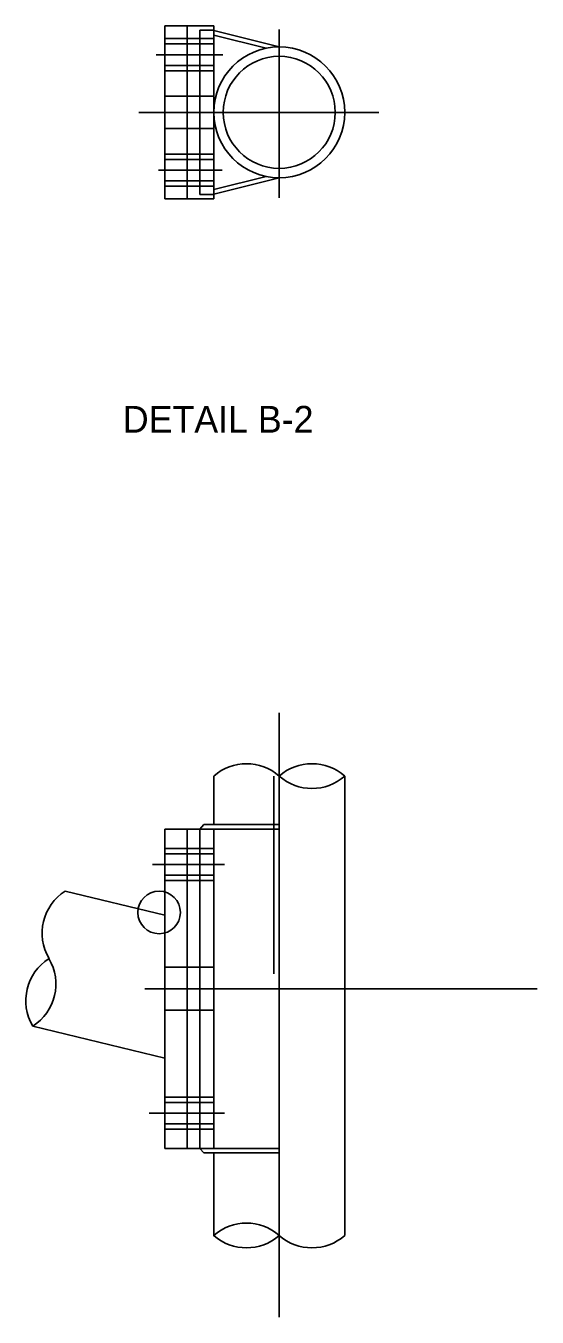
# Model space of a CAD drawing. Extents: x -653 to -629.3, y 504.7 to 514.2.
# Drawn here: x -638.41 to -636.01, y 507.76 to 513.82 of the extents above; entities that cross this region are included whole.
import ezdxf

# ---------------------------------------------------------------- set-up
doc = ezdxf.new("R2010")
doc.units = 0
doc.layers.add('es_DETAIL', color=7, linetype='Continuous')
doc.layers.add('es_NO-PLOT', color=7, linetype='Continuous')

msp = doc.modelspace()

# ---------------------------------------------------------------- linework, layer by layer
at = {"layer": 'es_DETAIL'}
for p, q in [((-637.7583, 513.8218), (-637.7583, 513.0093)), ((-637.7583, 513.8218), (-637.5292, 513.8218)), ((-637.7583, 513.8218), (-637.7583, 513.0093)), ((-637.6542, 513.8218), (-637.6542, 513.0093)), ((-637.5292, 513.8218), (-637.5292, 513.0093)), ((-637.2216, 513.8045), (-637.2216, 513.0147)), ((-637.7583, 513.7617), (-637.5292, 513.7617)), ((-637.5939, 513.801), (-637.5939, 513.0302)), ((-637.5939, 513.801), (-637.5292, 513.801)), ((-637.5292, 513.7999), (-637.2216, 513.723)), ((-637.5292, 513.7784), (-637.2828, 513.7168)), ((-637.8001, 513.6864), (-637.4864, 513.6864)), ((-637.7583, 513.7366), (-637.5292, 513.7366)), ((-637.7583, 513.6362), (-637.5292, 513.6362)), ((-637.7583, 513.6111), (-637.5292, 513.6111)), ((-637.7583, 513.4909), (-637.5292, 513.4909)), ((-637.8814, 513.4156), (-636.7544, 513.4156)), ((-637.7583, 513.3403), (-637.5292, 513.3403)), ((-637.7583, 513.22), (-637.5292, 513.22)), ((-637.7888, 513.1447), (-637.4892, 513.1447)), ((-637.7583, 513.1949), (-637.5292, 513.1949)), ((-637.7583, 513.0945), (-637.5292, 513.0945)), ((-637.5292, 513.0527), (-637.2828, 513.1143)), ((-637.5292, 513.0312), (-637.2216, 513.1081)), ((-637.7583, 513.0694), (-637.5292, 513.0694)), ((-637.5939, 513.0302), (-637.5292, 513.0302)), ((-637.7583, 513.0093), (-637.5292, 513.0093)), ((-637.529, 510.2991), (-637.529, 510.0712)), ((-637.2467, 510.299), (-637.2467, 509.371)), ((-636.9141, 510.2991), (-636.9141, 508.1421)), ((-637.7582, 510.0504), (-637.2216, 510.0504)), ((-637.7582, 510.0504), (-637.7582, 508.5504)), ((-637.654, 510.0504), (-637.654, 508.5504)), ((-637.5939, 510.0504), (-637.5761, 510.0712)), ((-637.5939, 510.0504), (-637.5939, 508.5504)), ((-637.5761, 510.0712), (-637.2216, 510.0712)), ((-637.529, 510.0504), (-637.529, 508.5504)), ((-637.2216, 510.0712), (-637.2216, 508.5295)), ((-637.7582, 509.9589), (-637.529, 509.9589)), ((-637.7582, 509.934), (-637.529, 509.934)), ((-637.8167, 509.8837), (-637.4793, 509.8837)), ((-637.7582, 509.8336), (-637.529, 509.8336)), ((-637.7582, 509.8083), (-637.529, 509.8083)), ((-637.7582, 509.6465), (-638.2261, 509.7594)), ((-637.7582, 509.4013), (-637.529, 509.4013)), ((-637.7582, 509.2005), (-637.529, 509.2005)), ((-637.7582, 508.9752), (-638.3792, 509.1251)), ((-637.7582, 508.7923), (-637.529, 508.7923)), ((-637.832, 508.717), (-637.4793, 508.717)), ((-637.7582, 508.7672), (-637.529, 508.7672)), ((-637.7582, 508.6668), (-637.529, 508.6668)), ((-637.7582, 508.6418), (-637.529, 508.6418)), ((-637.7582, 508.5504), (-637.2216, 508.5504)), ((-637.5939, 508.5504), (-637.5756, 508.5295)), ((-637.5756, 508.5295), (-637.2216, 508.5295)), ((-637.529, 508.5295), (-637.529, 508.1392))]:
    msp.add_line(p, q, dxfattribs=at)
for points in [[(-637.2216, 510.5965), (-637.2216, 507.7585)], [(-637.8534, 509.3004), (-636.0106, 509.3004)]]:
    msp.add_lwpolyline(points, dxfattribs=at)
for centre, radius in [((-637.2216, 513.4156), 0.3074), ((-637.2216, 513.4156), 0.2631), ((-637.7856, 509.6588), 0.0997)]:
    msp.add_circle(centre, radius, dxfattribs=at)
for centre, radius, start, end in [((-637.3753, 510.125), 0.2323, 48.56721, 131.43279), ((-637.0679, 510.125), 0.2323, 48.56721, 131.43279), ((-637.0679, 510.4733), 0.2323, 228.56721, 311.43279), ((-638.0998, 509.5611), 0.2351, 122.49657, 210.36583), ((-638.1763, 509.244), 0.2351, 122.49657, 210.36583), ((-638.5055, 509.3234), 0.2351, 302.49657, 30.36583), ((-637.3753, 507.968), 0.2323, 48.56721, 131.43279), ((-637.3753, 508.3163), 0.2323, 228.56721, 311.43279), ((-637.0679, 508.3163), 0.2323, 228.56721, 311.43279)]:
    msp.add_arc(centre, radius, start, end, dxfattribs=at)

# ---------------------------------------------------------------- texts
at = {"layer": 'es_NO-PLOT'}
msp.add_text('DETAIL B-2', height=0.12548, dxfattribs=at).set_placement((-637.9559, 511.9117))

doc.saveas('drawing.dxf')
